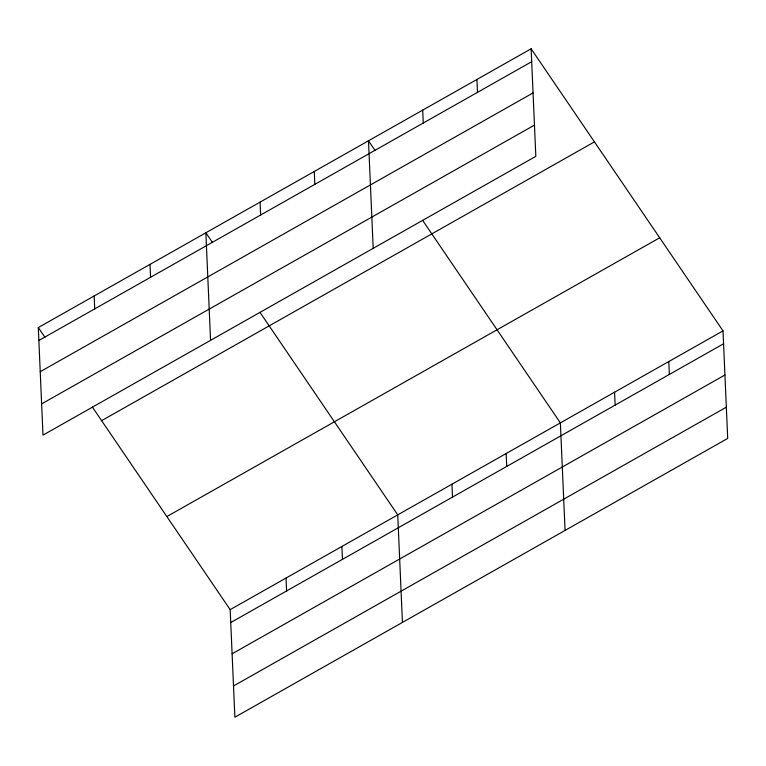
<?xml version="1.0" encoding="UTF-8"?>
<svg xmlns="http://www.w3.org/2000/svg" width="766" height="766" viewBox="0 0 766 766"><rect width="100%" height="100%" fill="white"/><g stroke="black" fill="none" stroke-linecap="round" stroke-linejoin="round"><path stroke-width="1.15" d="M531.125 48.794L535.827 156.35L42.992 435.126L38.3 327.57L531.125 48.794L723.008 330.874L727.7 438.43L234.875 717.206L230.173 609.65L92.389 407.081M38.865 340.468L531.69 61.692M40.225 371.702L533.059 92.925M41.632 403.883L534.457 125.107M101.619 420.658L594.445 141.882M166.854 516.562L659.689 237.786M230.173 609.65L723.008 330.874M230.738 622.547L723.564 343.781M232.108 653.791L724.933 375.014M233.506 685.972L726.34 407.196M375.091 150.481L368.494 140.791L373.195 248.347M422.583 220.302L560.367 422.87L565.069 530.426M212.46 242.477L205.863 232.787L210.554 340.334M259.942 312.298L397.736 514.867L402.437 622.423M38.3 327.57L44.897 337.26M668.795 361.542L669.36 374.44M614.581 392.211L615.146 405.109M506.163 453.539L506.719 466.437M476.921 79.453L477.477 92.351M451.95 484.208L452.515 497.105M422.708 110.122L423.272 123.02M341.885 546.464L342.45 559.362M314.28 171.45L314.845 184.347M286.034 578.062L286.589 590.959M260.076 202.119L260.632 215.016M150.012 264.375L150.567 277.273M94.151 295.973L94.716 308.87"/></g></svg>
